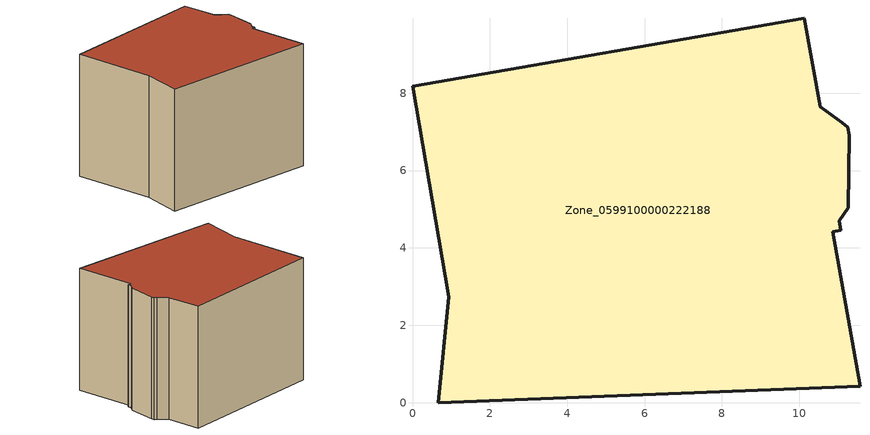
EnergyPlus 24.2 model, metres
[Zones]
Zone_0599100000222188
 floor ground (C_G): 11.27,5.04 11.04,4.71 11.07,4.46 10.86,4.42 11.57,0.43 0.67,0 0.93,2.73 0,8.19 10.13,9.94 10.54,7.65 11.11,7.23 11.26,7.12 11.3,6.91 z0
 wall outside (C_F): 11.3,6.91 11.26,7.12 11.11,7.23 10.54,7.65 10.13,9.94 0,8.19 0.93,2.73 0.67,0 11.57,0.43 10.86,4.42 11.07,4.46 11.04,4.71 11.27,5.04 11.3,6.91 z0:8.11
 roof outside (C_R): 11.26,7.12 11.11,7.23 10.54,7.65 10.13,9.94 0,8.19 0.93,2.73 0.67,0 11.57,0.43 10.86,4.42 11.07,4.46 11.04,4.71 11.27,5.04 11.3,6.91 z8.11
[BUILDING]
Pand.0599100000222188: North Axis=0; Terrain=City; Loads Convergence Tolerance Value=0.04; Temperature Convergence Tolerance Value=0.4; Solar Distribution=FullExterior; Maximum Number of Warmup Days=25; Minimum Number of Warmup Days=1
[Site:Location]
Rotterdam.The.Hague.AP_ZH_NLD Design_Conditions: Latitude=51.96; Longitude=4.45; Time Zone=1; Elevation=-4.5
[SITE:GROUNDTEMPERATURE:BUILDINGSURFACE]
18, 18, 18, 18, 18, 18, 18, 18, 18, 18, 18, 18
[MATERIAL] Thermal Absorptance=0.9; Solar Absorptance=0.7; Visible Absorptance=0.7
Name | Roughness | Thickness | Conductivity | Density | Specific Heat
G.D.1965 | MediumSmooth | 0.15 | 1 | 540 | 1210
F.D.1965 | Rough | 0.3 | 0.857143 | 1920 | 840
R.D.1965 | MediumRough | 0.2 | 0.08 | 1500 | 1000
[CONSTRUCTION]
C_G: G.D.1965
C_F: F.D.1965
C_R: R.D.1965
[ZONE]
Zone_0599100000222188: Type=1; Multiplier=1; Ceiling Height=Autocalculate; Volume=Autocalculate; Floor Area=autocalculate; Part of Total Floor Area=Yes
[ZONEINFILTRATION:DESIGNFLOWRATE]
Infil_Zone_0599100000222188: Zone or ZoneList or Space or SpaceList=Zone_0599100000222188; Schedule=AlwaysOn; Design Flow Rate Calculation Method=Flow/Area; Flow Rate per Floor Area=0.0042; Constant Term Coefficient=1; Temperature Term Coefficient=0; Velocity Term Coefficient=0; Velocity Squared Term Coefficient=0
[HVACTEMPLATE:ZONE:IDEALLOADSAIRSYSTEM]
Zone_0599100000222188: Maximum Heating Supply Air Temperature=50; Minimum Cooling Supply Air Temperature=13; Maximum Heating Supply Air Humidity Ratio=0.0156; Minimum Cooling Supply Air Humidity Ratio=0.0077; Heating Limit=NoLimit; Cooling Limit=NoLimit; Dehumidification Control Type=ConstantSensibleHeatRatio; Cooling Sensible Heat Ratio=0.7; Dehumidification Setpoint=60; Humidification Control Type=None; Humidification Setpoint=30; Outdoor Air Method=None; Outdoor Air Flow Rate per Person=0.00944; Outdoor Air Flow Rate per Zone Floor Area=0; Outdoor Air Flow Rate per Zone=0; Demand Controlled Ventilation Type=None; Outdoor Air Economizer Type=NoEconomizer; Heat Recovery Type=None; Sensible Heat Recovery Effectiveness=0.7; Latent Heat Recovery Effectiveness=0.65
[ZONECONTROL:THERMOSTAT]
ThermostatControl_Zone_0599100000222188: Zone or ZoneList=Zone_0599100000222188; Control Type Schedule=DualSetpointControlType; Control 1=Thermostat_Zone_0599100000222188; Temperature Difference Between Cutout And Setpoint=0
[THERMOSTATSETPOINT:DUALSETPOINT]
Thermostat_Zone_0599100000222188: Heating Setpoint Temperature Schedule=HeatingSetpoint_Zone_0599100000222188; Cooling Setpoint Temperature Schedule=CoolingSetpoint_Zone_0599100000222188
[SCHEDULE:COMPACT]
HeatingSetpoint_Zone_0599100000222188: Through: 12/31, For: AllDays, Until: 24:00, 21
CoolingSetpoint_Zone_0599100000222188: Through: 12/31, For: AllDays, Until: 24:00, 24
DualSetpointControlType: Through: 12/31, For: AllDays, Until: 24:00, 4
AlwaysOn: Through: 12/31, For: AllDays, Until: 24:00, 1
